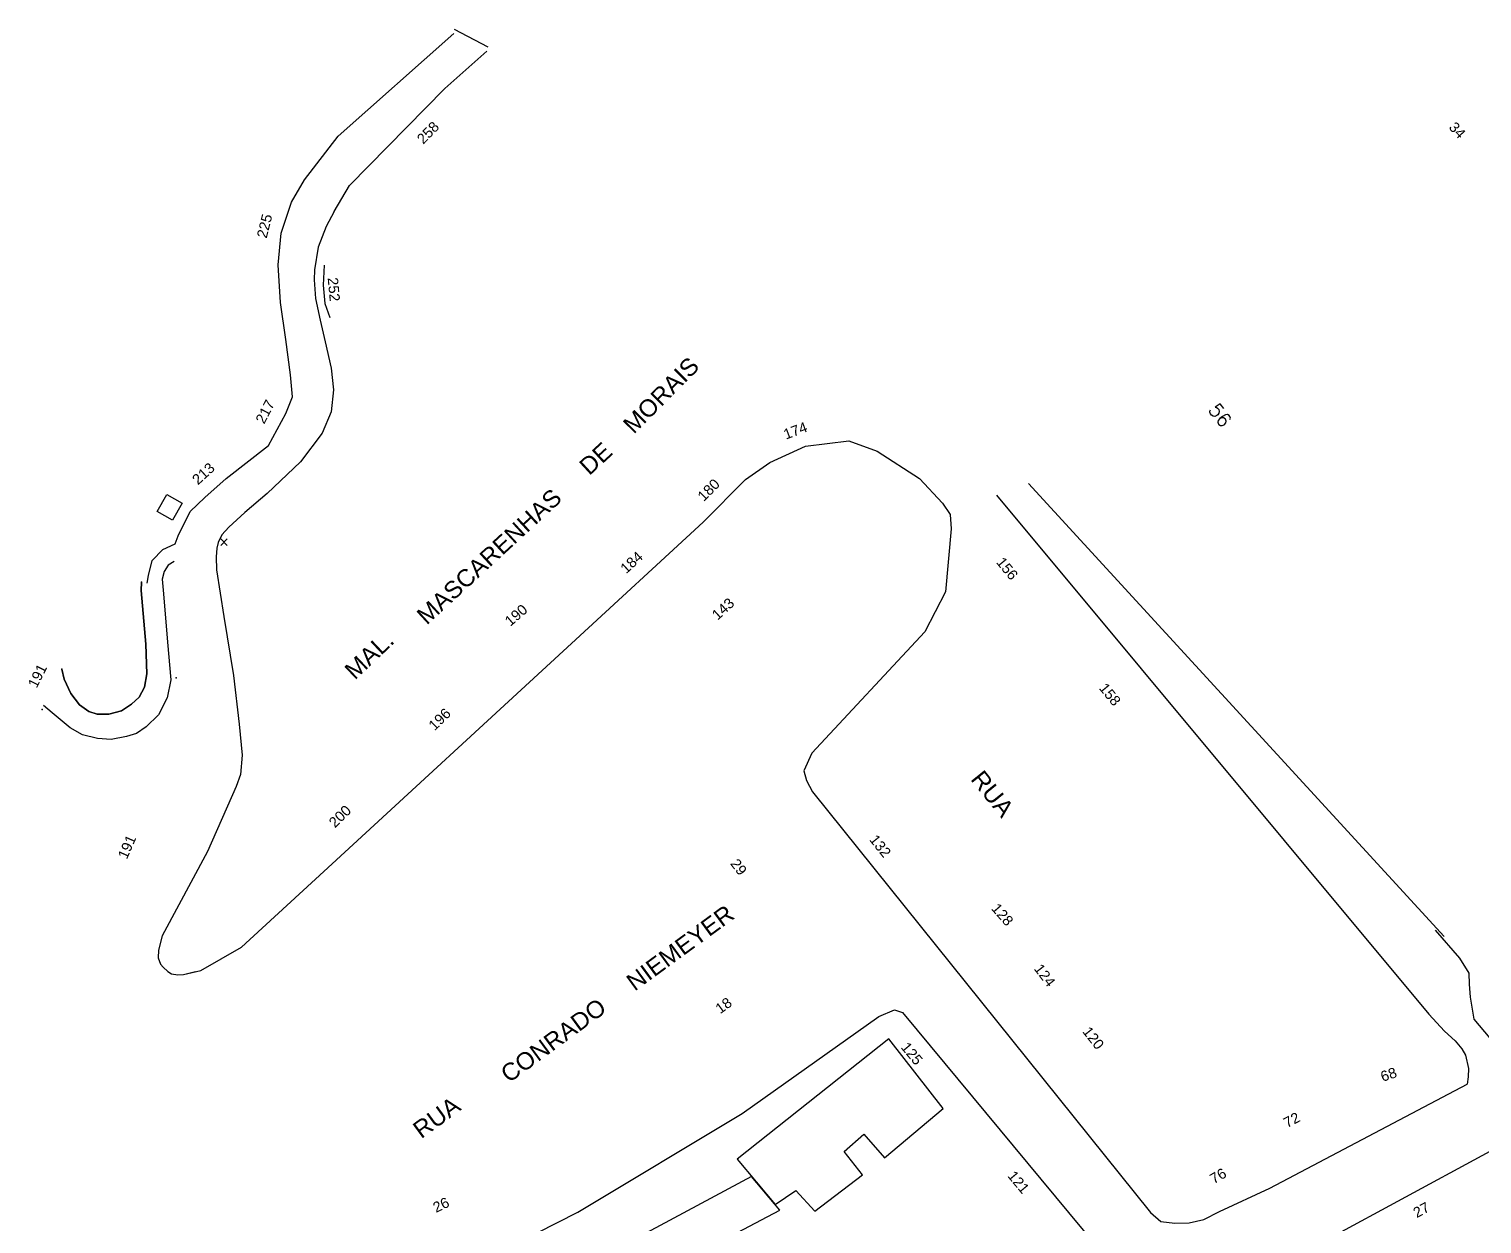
# Model space of a CAD drawing. Header units: inches. Extents: x 28600 to 32058, y 8816 to 12576.
# Drawn here: x 29097 to 29773, y 10511 to 11067 of the extents above; entities that cross this region are included whole.
import ezdxf
from ezdxf.enums import TextEntityAlignment as Align

# ---------------------------------------------------------------- set-up
doc = ezdxf.new("R2010")
doc.units = ezdxf.units.IN
doc.header["$LTSCALE"] = 0.5
for name, color, linetype in [('DUVIDAS', 252, 'Continuous'), ('MUB', 252, 'Continuous'), ('NOMELOG', 253, 'Continuous')]:
    doc.layers.add(name, color=color, linetype=linetype)
doc.styles.add('EUROROMAN', font='simplex.shx')
doc.styles.add('ROMANS', font='arial.ttf')

msp = doc.modelspace()

# ---------------------------------------------------------------- linework, layer by layer
at = {"layer": 'DUVIDAS'}
for p, q in [((29294.64, 11066.89, -10270.16), (29310.2, 11058.65, -10270.16)), ((29185.99, 10829.82, -10135.37), (29189.06, 10826.75, -10135.37)), ((29189.06, 10829.82, -10135.37), (29185.99, 10826.75, -10135.37)), ((29185.99, 10826.75, -10135.37), (29189.06, 10829.82, -10135.37))]:
    msp.add_line(p, q, dxfattribs=at)
at = {"layer": 'DUVIDAS', "elevation": -10270.16}
for points in [[(29212.73, 10957.32), (29214.11, 10972.04), (29219, 10986.43), (29225.05, 10996.83), (29240.69, 11017.07), (29294.4, 11064.89)], [(29238.8, 10982.05), (29245.87, 10994.14), (29290.27, 11039.3), (29309.78, 11056.58)], [(29238.8, 10982.05), (29235.06, 10975.04), (29231.41, 10965.57), (29229.62, 10954.89), (29229.4, 10950.38), (29230.1, 10941.65), (29232.31, 10931.54), (29234.61, 10921.43), (29237.4, 10909.28), (29238.45, 10899.17), (29237.43, 10888.93), (29233.21, 10879.05), (29223.19, 10865.65), (29207.68, 10850.96), (29197.16, 10842.07), (29189.77, 10835.29), (29186.47, 10831.71), (29184.9, 10828.25), (29184.14, 10825.5), (29183.95, 10821.57), (29184.07, 10815.46), (29187.53, 10793.74), (29191.97, 10766.36), (29194.56, 10743.74), (29195.94, 10729.29), (29195.2, 10720.39), (29193.19, 10714.7), (29179.91, 10684.6), (29158.77, 10645.29), (29157.01, 10638.73), (29156.92, 10635.15), (29157.94, 10632.11), (29159.22, 10630.73), (29161.36, 10628.69), (29163.09, 10627.66), (29166.03, 10627.21), (29168.78, 10627.31), (29174.35, 10628.72)], [(29164.78, 10827.61), (29166.26, 10831.23), (29171.85, 10842.62), (29178.67, 10849.04), (29188.52, 10857.94), (29208.19, 10873.29), (29216.35, 10888.2), (29219.35, 10895.94), (29218.52, 10906.14), (29216.35, 10922.62), (29213.76, 10939.82), (29212.73, 10957.32)], [(29234.13, 10957.07), (29233.72, 10947.79), (29234.45, 10939.31), (29236.69, 10932.82)], [(29168.78, 10627.31), (29176.84, 10629.23), (29195.62, 10640.01), (29234.04, 10675.26), (29349.09, 10781.3), (29410.41, 10837.66), (29430.12, 10857.43), (29441.35, 10865.42), (29458.01, 10873), (29478.16, 10875.53), (29491.34, 10870.73), (29511.05, 10857.91), (29521.7, 10846.45), (29525.25, 10841.14), (29525.76, 10834.52), (29523.14, 10805.29), (29513.41, 10786.64), (29460.89, 10730.18), (29457.27, 10722.06), (29458.39, 10717.61), (29461.31, 10712.2), (29618.46, 10516.76), (29623.26, 10512.57), (29629.75, 10511.77), (29636.34, 10511.87), (29643.28, 10513.4), (29650.57, 10517.24), (29673.86, 10527.99)], [(29168.78, 10627.31), (29176.84, 10629.23), (29195.62, 10640.01), (29234.04, 10675.26), (29349.09, 10781.3), (29410.41, 10837.66), (29430.12, 10857.43), (29441.35, 10865.42), (29458.01, 10873), (29478.16, 10875.53), (29491.34, 10870.73), (29511.05, 10857.91), (29521.7, 10846.45), (29525.25, 10841.14), (29525.76, 10834.52), (29523.14, 10805.29), (29513.41, 10786.64), (29460.89, 10730.18), (29457.27, 10722.06), (29458.39, 10717.61), (29461.31, 10712.2), (29618.46, 10516.76), (29623.26, 10512.57), (29629.75, 10511.77), (29636.34, 10511.87), (29643.28, 10513.4), (29650.57, 10517.24), (29673.86, 10527.99)], [(29168.78, 10627.31), (29176.84, 10629.23), (29195.62, 10640.01), (29234.04, 10675.26), (29349.09, 10781.3), (29410.41, 10837.66), (29430.12, 10857.43), (29441.35, 10865.42), (29458.01, 10873), (29478.16, 10875.53), (29491.34, 10870.73), (29511.05, 10857.91), (29521.7, 10846.45), (29525.25, 10841.14), (29525.76, 10834.52), (29523.14, 10805.29), (29513.41, 10786.64), (29460.89, 10730.18), (29457.27, 10722.06), (29458.39, 10717.61), (29461.31, 10712.2), (29618.46, 10516.76), (29623.26, 10512.57), (29629.75, 10511.77), (29636.34, 10511.87), (29643.28, 10513.4), (29650.57, 10517.24), (29673.86, 10527.99)], [(29151.8, 10809.26), (29152.44, 10812.87), (29154.17, 10819.9), (29159.16, 10824.93), (29164.78, 10827.61)], [(29164.43, 10819.33), (29161.65, 10817.6), (29159.79, 10814.69), (29158.8, 10811.17), (29159.44, 10804.3), (29161.23, 10781.78), (29162.8, 10764.31), (29161.11, 10755.96), (29157.11, 10748.06), (29151.32, 10742.43), (29146.78, 10739.46), (29142.27, 10738.05), (29135.07, 10736.55), (29128.7, 10737.09), (29121.7, 10738.79), (29116.07, 10742.02), (29107.56, 10749.02), (29103.66, 10752.35)], [(29149.11, 10809.73), (29149.02, 10805.93), (29151.13, 10780.88), (29151.7, 10767.19), (29150.58, 10760.98), (29148.06, 10756.35), (29144.57, 10752.96), (29139.87, 10749.95), (29133.98, 10748.35), (29128.61, 10748.35), (29124.64, 10749.57), (29120.26, 10752.7), (29116.26, 10758.04), (29113.16, 10764.6), (29112.17, 10769.3)], [(29112.17, 10769.3), (29113.16, 10764.6), (29116.26, 10758.04), (29120.26, 10752.7), (29124.64, 10749.57), (29128.61, 10748.35), (29133.98, 10748.35), (29139.87, 10749.95), (29144.57, 10752.96), (29148.06, 10756.35), (29150.58, 10760.98), (29151.7, 10767.19), (29151.13, 10780.88), (29149.02, 10805.93), (29149.11, 10809.73)], [(29112.17, 10769.3), (29113.16, 10764.6), (29116.26, 10758.04), (29120.26, 10752.7), (29124.64, 10749.57), (29128.61, 10748.35), (29133.98, 10748.35), (29139.87, 10749.95), (29144.57, 10752.96), (29148.06, 10756.35), (29150.58, 10760.98), (29151.7, 10767.19), (29151.13, 10780.88), (29149.02, 10805.93), (29149.11, 10809.73)]]:
    msp.add_lwpolyline(points, dxfattribs=at)
at = {"layer": 'DUVIDAS', "elevation": -10115.54}
msp.add_lwpolyline([(29168.11, 10846.45), (29163.57, 10838.52), (29156.4, 10842.65), (29160.95, 10850.55)], close=True, dxfattribs=at)
at = {"layer": 'DUVIDAS'}
for p in [(29149.11, 10809.73, -10270.16), (29112.17, 10769.3, -10270.16), (29112.17, 10769.3, -10270.16), (29165.36, 10765.3, -10270.16), (29102.99, 10750.56, -10270.16), (29102.99, 10750.56, -10270.16)]:
    msp.add_point(p, dxfattribs=at)
at = {"layer": 'MUB'}
for p, q in [((29754.93, 10645.06, -10270.16), (29561.71, 10855.68, -10270.16)), ((29546.81, 10850.2, -10270.16), (29747.88, 10608.95, -10270.16)), ((29747.88, 10608.95, -10270.16), (29755.2, 10601.05, -10270.16)), ((29755.2, 10601.05, -10270.16), (29760.1, 10596.51, -10270.16)), ((29760.1, 10596.51, -10270.16), (29763.2, 10592.83, -10270.16)), ((29763.2, 10592.83, -10270.16), (29764.89, 10589.79, -10270.16)), ((29764.89, 10589.79, -10270.16), (29766.27, 10583.71, -10270.16)), ((29766.27, 10583.71, -10270.16), (29766.17, 10579.81, -10270.16)), ((29766.17, 10579.81, -10270.16), (29765.63, 10576.42, -10270.16))]:
    msp.add_line(p, q, dxfattribs=at)
at = {"layer": 'MUB', "elevation": -10270.16}
for points in [[(29168.78, 10627.31), (29176.84, 10629.23), (29195.62, 10640.01), (29234.04, 10675.26), (29349.09, 10781.3), (29410.41, 10837.66), (29430.12, 10857.43), (29441.35, 10865.42), (29458.01, 10873), (29478.16, 10875.53), (29491.34, 10870.73), (29511.05, 10857.91), (29521.7, 10846.45), (29525.25, 10841.14), (29525.76, 10834.52), (29523.14, 10805.29), (29513.41, 10786.64), (29460.89, 10730.18), (29457.27, 10722.06), (29458.39, 10717.61), (29461.31, 10712.2), (29618.46, 10516.76), (29623.26, 10512.57), (29629.75, 10511.77), (29636.34, 10511.87), (29643.28, 10513.4), (29650.57, 10517.24), (29673.86, 10527.99)], [(29785.56, 10586.91), (29768.92, 10606.58), (29767.2, 10616.79), (29766.85, 10622.93), (29766.56, 10628.05), (29762.21, 10635.02), (29751.04, 10647.97)], [(29666.18, 10485.61), (29950.16, 10639.31), (29954.13, 10641.19), (29957.36, 10641.19), (29959.41, 10641.06), (29962.38, 10640.2), (29965.65, 10638.31), (29967.79, 10636.07), (30102.84, 10418.15), (30104.34, 10416.29), (30105.4, 10414.31), (30105.27, 10411.56), (30104.53, 10410.53), (30100.92, 10408.9)], [(29673.86, 10527.99), (29765.63, 10576.42)]]:
    msp.add_lwpolyline(points, dxfattribs=at)
at = {"layer": 'MUB'}
for points, elevation in [([(29588.71, 10479.43), (29302.84, 10332.97), (29300.92, 10332.45), (29295.84, 10332.04), (29291.68, 10333.54), (29286.91, 10336.23), (29204.77, 10437.15), (29204.8, 10439.1), (29206.18, 10441.88), (29209.63, 10444.5), (29352.07, 10516.86), (29428.55, 10562.73), (29492.11, 10607.83), (29499.34, 10610.87), (29503.14, 10609.62), (29587.08, 10508.48), (29594.53, 10499.3), (29596.48, 10488.55), (29592.87, 10483.56)], -10270.16), ([(29496.68, 10597.37), (29426.15, 10541.43), (29443.84, 10520.47), (29453.53, 10526.9), (29462.3, 10517.31), (29484.5, 10534.29), (29476.02, 10545.07), (29485.14, 10553.13), (29494.73, 10542.13), (29521.95, 10565.03)], -10112.72), ([(29432.87, 10533.46), (29305.43, 10465.17), (29314.71, 10448.15), (29335.21, 10459.76), (29345.45, 10440.22), (29342.51, 10439.19), (29345.06, 10433.56), (29377.95, 10451.16), (29365.98, 10475.05), (29389.97, 10488.1), (29401.49, 10463.79), (29441.83, 10485.45), (29433.32, 10500), (29427.69, 10497.44), (29423.34, 10505.82), (29446.11, 10517.79)], -10108.44)]:
    msp.add_lwpolyline(points, close=True, dxfattribs=dict(at, elevation=elevation))

# ---------------------------------------------------------------- texts
at = {"layer": 'DUVIDAS', "style": 'ROMANS'}
for s, rotation, p in [('258', 45.49109, (29282.39, 11018.74, -10270.16)), ('258', 45.49109, (29282.39, 11018.74, -10270.16)), ('225', 76.00019, (29206.38, 10975.34, -10270.16)), ('225', 76.00019, (29206.38, 10975.34, -10270.16)), ('252', 275.25432, (29238.64, 10945.84, -10270.16)), ('252', 275.25432, (29238.64, 10945.84, -10270.16)), ('217', 62.37003, (29206.66, 10889.02, -10270.16)), ('217', 62.37003, (29206.66, 10889.02, -10270.16)), ('213', 42.06933, (29177.95, 10860.24, -10270.16)), ('213', 42.06933, (29177.95, 10860.24, -10270.16)), ('190', 40.74881, (29323.36, 10794.42, -10270.16)), ('191', 63.39794, (29100.75, 10766.19, -10270.16)), ('191', 63.39794, (29100.75, 10766.19, -10270.16)), ('196', 44.2435, (29287.8, 10746.03, -10270.16)), ('200', 44.24615, (29241.47, 10700.91, -10270.16)), ('191', 66.25542, (29142.4, 10686.69, -10270.16)), ('191', 66.25542, (29142.4, 10686.69, -10270.16))]:
    msp.add_text(s, height=4.798, rotation=rotation, dxfattribs=at).set_placement(p, align=Align.MIDDLE_CENTER)
msp.add_text('MAL.', height=7.997, rotation=43.35059, dxfattribs=at).set_placement((29248.36, 10764, -10270.16))
msp.add_text('MAL.', height=7.997, rotation=43.35059, dxfattribs=at).set_placement((29248.36, 10764, -10270.16))
at = {"layer": 'MUB', "style": 'ROMANS'}
for s, rotation, p in [('34', 313.25666, (29761.13, 11019.88, -10270.16)), ('174', 20.47876, (29453.24, 10880.2, -10270.16)), ('180', 45.09286, (29412.92, 10852.63, -10270.16)), ('184', 42.5875, (29377.07, 10818.96, -10270.16)), ('156', 309.25125, (29551.8, 10816.1, -10270.16)), ('143', 42.45587, (29419.61, 10797.37, -10270.16)), ('158', 309.25505, (29599.61, 10757.58, -10270.16)), ('132', 308.80247, (29492.77, 10687.11, -10270.16)), ('29', 307.57868, (29426.93, 10677.36, -10270.16)), ('128', 311.24025, (29549.58, 10655.24, -10270.16)), ('124', 307.17766, (29569.28, 10627, -10270.16)), ('18', 36.21702, (29419.88, 10612.96, -10270.16)), ('120', 308.29411, (29591.86, 10597.85, -10270.16)), ('125', 309.68774, (29507.49, 10590.61, -10270.16)), ('68', 19.09349, (29729.17, 10580.89, -10270.16)), ('72', 28.06486, (29684.08, 10559.73, -10270.16)), ('121', 309.68774, (29557.09, 10530.85, -10270.16)), ('76', 30.38657, (29649.86, 10533.74, -10270.16)), ('26', 25.63201, (29288.47, 10520.27, -10270.16)), ('27', 28.42338, (29744.37, 10517.92, -10270.16))]:
    msp.add_text(s, height=4.798, rotation=rotation, dxfattribs=at).set_placement(p, align=Align.MIDDLE_CENTER)
at = {"layer": 'MUB'}
for s, height, rotation, style, p in [('MORAIS', 7.997, 45.09286, 'ROMANS', (29378.07, 10878.27, -10270.16)), ('56', 6.397, 308, 'EUROROMAN', (29644.94, 10889.73, -10270.16)), ('DE', 7.997, 42.5875, 'ROMANS', (29357.41, 10859.03, -10270.16)), ('MASCARENHAS', 7.9968, 42.66371, 'ROMANS', (29281.83, 10789.55, -10270.16)), ('RUA', 7.997, 308.91976, 'ROMANS', (29534.42, 10718.05, -10270.16)), ('NIEMEYER', 7.997, 36.21702, 'ROMANS', (29378.53, 10619.35, -10270.16)), ('CONRADO', 7.997, 36.21702, 'ROMANS', (29320.02, 10576.67, -10270.16)), ('RUA', 7.997, 36.21702, 'ROMANS', (29279.24, 10550.74, -10270.16))]:
    msp.add_text(s, height=height, rotation=rotation, dxfattribs=dict(at, style=style)).set_placement(p)
at = {"layer": 'NOMELOG', "style": 'ROMANS'}
for s, height, rotation, p in [('MORAIS', 7.997, 45.09286, (29378.07, 10878.27, -10270.16)), ('DE', 7.997, 42.5875, (29357.41, 10859.03, -10270.16)), ('MASCARENHAS', 7.9968, 42.66371, (29281.83, 10789.55, -10270.16))]:
    msp.add_text(s, height=height, rotation=rotation, dxfattribs=at).set_placement(p)

doc.saveas('drawing.dxf')
